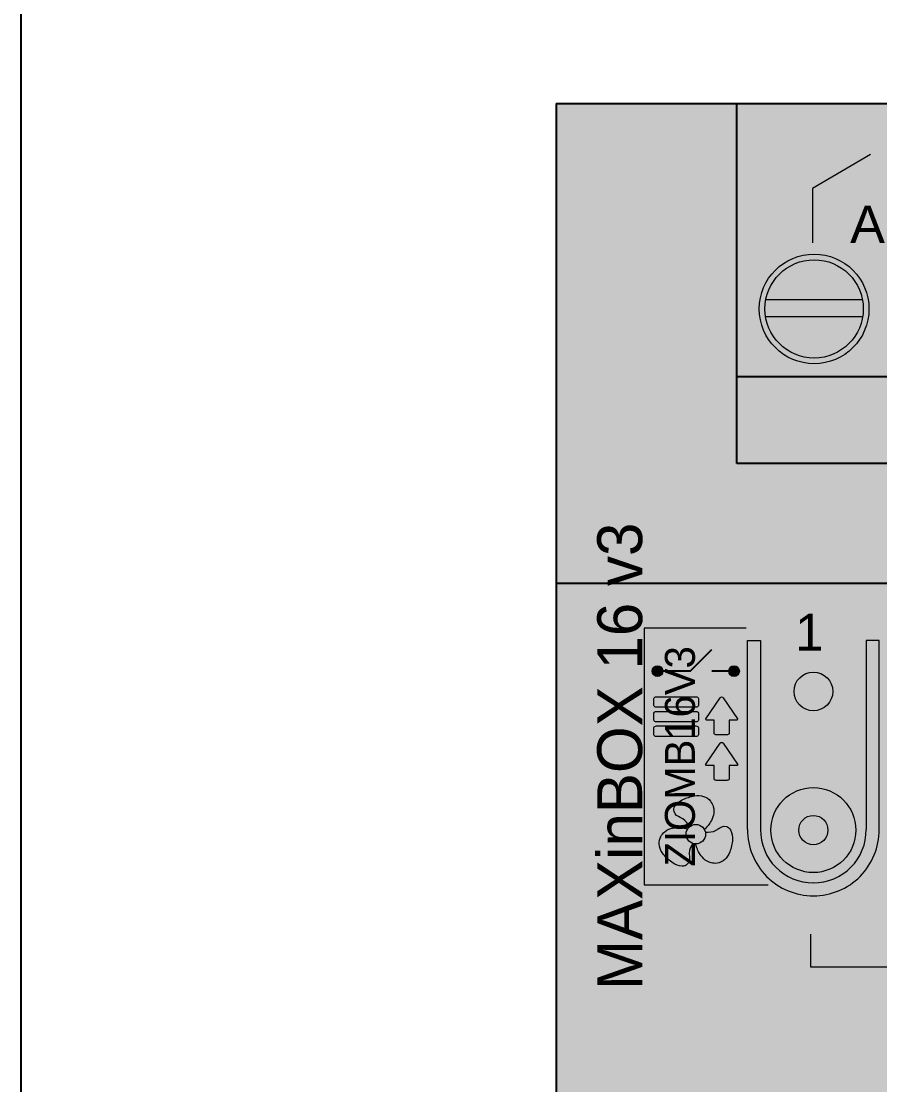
# Model space of a CAD drawing. Header units: millimetres. Extents: x 27500 to 33280, y -10980 to 420.
# Drawn here: x 27930 to 27970.11, y 189.14 to 238.85 of the extents above; entities that cross this region are included whole.
import ezdxf
from ezdxf.enums import TextEntityAlignment as Align

# ---------------------------------------------------------------- set-up
doc = ezdxf.new("R2010")
doc.units = ezdxf.units.MM
for name, color, linetype, true_color in [('SX_ZEN_BODY', 7, 'Continuous', 0xefefeb), ('SX_ZEN_KNX_BLACK', 7, 'Continuous', 0x2b2e31), ('SX_ZEN_TERMINALS', 7, 'Continuous', 0xc5c7cd)]:
    doc.layers.add(name, color=color, linetype=linetype, true_color=true_color)
doc.styles.get("Standard").update_dxf_attribs({"font": 'arial.ttf'})
doc.styles.add('SX_ZIOMB16V3_Arial', font='arial.ttf')
doc.styles.add('SX_ZIOMB16V3_Arial_Rounded', font='txt')

# ---------------------------------------------------------------- blocks, each defined once
blk = doc.blocks.new('SX_DYN_ZENNIO_G005')
at = {"true_color": 0x2f3236}
h = blk.add_hatch(color=250, dxfattribs=at)
h.dxf.hatch_style = 1
h.paths.add_polyline_path([(4.98, 18.474, 1), (4.48, 18.474, 1)])
h = blk.add_hatch(color=250, dxfattribs=at)
h.dxf.hatch_style = 1
h.paths.add_polyline_path([(8.554, 18.474, 1), (8.054, 18.474, 1)])
h = blk.add_hatch(color=250, dxfattribs=at)
h.dxf.hatch_style = 1
h.paths.add_polyline_path([(6.636, 17.195, 0.375871), (6.521, 17.276), (4.677, 17.276), (4.677, 17.276, 0.37542), (4.562, 17.195), (4.562, 16.863, 0.37542), (4.677, 16.783), (6.521, 16.783, 0.37542), (6.636, 16.863)])
h = blk.add_hatch(color=250, dxfattribs=at)
h.dxf.hatch_style = 1
h.paths.add_polyline_path([(8.509, 16.188), (8.079, 16.188), (8.079, 15.489), (7.725, 15.489), (7.37, 15.489), (7.37, 16.188), (6.94, 16.188), (7.725, 17.328)])
h = blk.add_hatch(color=250, dxfattribs=at)
h.dxf.hatch_style = 1
h.paths.add_polyline_path([(6.636, 16.512, 0.375871), (6.521, 16.593), (4.677, 16.593), (4.677, 16.593, 0.37542), (4.562, 16.513), (4.562, 16.18, 0.37542), (4.677, 16.1), (6.521, 16.1, 0.37542), (6.636, 16.18)])
h = blk.add_hatch(color=250, dxfattribs=at)
h.dxf.hatch_style = 1
h.paths.add_polyline_path([(6.636, 15.829, 0.375871), (6.521, 15.91), (4.677, 15.91), (4.677, 15.91, 0.37542), (4.562, 15.83), (4.562, 15.497, 0.37542), (4.677, 15.417), (6.521, 15.417, 0.37542), (6.636, 15.497)])
h = blk.add_hatch(color=250, dxfattribs=at)
h.dxf.hatch_style = 1
h.paths.add_polyline_path([(8.509, 14.062), (8.079, 14.062), (8.079, 13.364), (7.725, 13.364), (7.37, 13.364), (7.37, 14.062), (6.94, 14.062), (7.725, 15.202)])
h = blk.add_hatch(color=250, dxfattribs=at)
h.dxf.hatch_style = 1
edge = h.paths.add_edge_path()
edge.add_spline(control_points=[(5.003, 10.91), (4.937, 10.842), (4.881, 10.756), (4.848, 10.672)], knot_values=[7, 7, 7, 7, 8, 8, 8, 8], degree=3, periodic=0)
edge.add_spline(control_points=[(4.848, 10.672), (4.749, 10.423), (4.809, 10.143), (5.011, 9.905)], knot_values=[6, 6, 6, 6, 7, 7, 7, 7], degree=3, periodic=0)
edge.add_spline(control_points=[(5.011, 9.905), (5.13, 9.762), (5.278, 9.603), (5.454, 9.497)], knot_values=[5, 5, 5, 5, 6, 6, 6, 6], degree=3, periodic=0)
edge.add_spline(control_points=[(5.454, 9.497), (5.542, 9.444), (5.718, 9.354), (5.883, 9.354)], knot_values=[4, 4, 4, 4, 5, 5, 5, 5], degree=3, periodic=0)
edge.add_spline(control_points=[(5.883, 9.354), (5.979, 9.354), (6.058, 9.383), (6.119, 9.442)], knot_values=[3, 3, 3, 3, 4, 4, 4, 4], degree=3, periodic=0)
edge.add_spline(control_points=[(6.119, 9.442), (6.24, 9.56), (6.227, 9.704), (6.217, 9.832)], knot_values=[2, 2, 2, 2, 3, 3, 3, 3], degree=3, periodic=0)
edge.add_spline(control_points=[(6.217, 9.832), (6.212, 9.88), (6.209, 9.927), (6.211, 9.969)], knot_values=[1, 1, 1, 1, 2, 2, 2, 2], degree=3, periodic=0)
edge.add_spline(control_points=[(6.211, 9.969), (6.22, 10.116), (6.28, 10.278), (6.374, 10.419)], knot_values=[0, 0, 0, 0, 1, 1, 1, 1], degree=3, periodic=0)
edge.add_arc((6.517, 10.852), 0.455, -211.9959, -108.2832, ccw=False)
edge.add_spline(control_points=[(6.131, 11.093), (6.076, 11.108), (6.016, 11.123), (5.95, 11.136)], knot_values=[10, 10, 10, 10, 10.996755, 10.996755, 10.996755, 10.996755], degree=3, periodic=0)
edge.add_spline(control_points=[(5.95, 11.136), (5.861, 11.153), (5.771, 11.161), (5.684, 11.161)], knot_values=[9, 9, 9, 9, 10, 10, 10, 10], degree=3, periodic=0)
edge.add_spline(control_points=[(5.684, 11.161), (5.484, 11.161), (5.205, 11.118), (5.003, 10.91)], knot_values=[8, 8, 8, 8, 9, 9, 9, 9], degree=3, periodic=0)
at = {"layer": 'SX_ZEN_BODY', "true_color": 0xefefeb}
blk.add_hatch(color=7, dxfattribs=at).paths.add_polyline_path([(0, -22.43), (0, 22.57), (0, 45), (8.425, 45), (59.77, 45), (82.475, 45), (133.82, 45), (140, 45), (140, 22.57), (140, -22.43), (140, -45), (133.82, -45), (82.475, -45), (59.77, -45), (8.425, -45), (0, -45)])
at = {"layer": 'SX_ZEN_KNX_BLACK', "true_color": 0x1c1d1f}
for points in [[(12.845, 17.17), (12.65, 16.885), (12.365, 16.69), (12.01, 16.62), (11.66, 16.69), (11.37, 16.885), (11.175, 17.17), (11.105, 17.525), (11.175, 17.875), (11.37, 18.165), (11.66, 18.36), (12.01, 18.43), (12.365, 18.36), (12.65, 18.165), (12.845, 17.875), (12.92, 17.525)], [(4.64, 16.785), (4.605, 16.8), (4.58, 16.83), (4.56, 16.865), (4.56, 17.195), (4.58, 17.23), (4.605, 17.255), (4.64, 17.275), (4.675, 17.275), (6.52, 17.275), (6.56, 17.275), (6.595, 17.255), (6.62, 17.23), (6.635, 17.195), (6.635, 16.865), (6.62, 16.83), (6.595, 16.8), (6.56, 16.785), (6.52, 16.785), (4.675, 16.785)], [(7.745, 17.265), (7.765, 17.26), (7.78, 17.245), (7.79, 17.23), (8.47, 16.245), (8.475, 16.235), (8.475, 16.225), (8.47, 16.215), (8.465, 16.205), (8.46, 16.2), (8.45, 16.195), (8.44, 16.19), (8.43, 16.19), (8.08, 16.19), (8.08, 15.55), (8.055, 15.525), (8.03, 15.505), (8, 15.495), (7.965, 15.49), (7.725, 15.49), (7.485, 15.49), (7.45, 15.495), (7.42, 15.505), (7.39, 15.525), (7.37, 15.55), (7.37, 16.19), (7.015, 16.19), (7.005, 16.19), (7, 16.195), (6.99, 16.2), (6.985, 16.205), (6.98, 16.215), (6.975, 16.225), (6.975, 16.235), (6.98, 16.245), (7.655, 17.23), (7.67, 17.245), (7.685, 17.26), (7.705, 17.265), (7.725, 17.27)], [(4.64, 16.105), (4.605, 16.12), (4.58, 16.145), (4.56, 16.18), (4.56, 16.515), (4.58, 16.55), (4.605, 16.575), (4.64, 16.59), (4.675, 16.595), (6.52, 16.595), (6.56, 16.59), (6.595, 16.575), (6.62, 16.55), (6.635, 16.515), (6.635, 16.18), (6.62, 16.145), (6.595, 16.12), (6.56, 16.105), (6.52, 16.1), (4.675, 16.1)], [(4.64, 15.42), (4.605, 15.435), (4.58, 15.46), (4.56, 15.495), (4.56, 15.83), (4.58, 15.865), (4.605, 15.89), (4.64, 15.905), (4.675, 15.91), (6.52, 15.91), (6.56, 15.905), (6.595, 15.89), (6.62, 15.865), (6.635, 15.83), (6.635, 15.495), (6.62, 15.46), (6.595, 15.435), (6.56, 15.42), (6.52, 15.415), (4.675, 15.415)], [(7.745, 15.14), (7.765, 15.13), (7.78, 15.12), (7.79, 15.105), (8.47, 14.12), (8.475, 14.11), (8.475, 14.1), (8.47, 14.09), (8.465, 14.08), (8.46, 14.07), (8.45, 14.065), (8.44, 14.065), (8.43, 14.06), (8.08, 14.06), (8.08, 13.425), (8.055, 13.4), (8.03, 13.38), (8, 13.37), (7.965, 13.365), (7.725, 13.365), (7.485, 13.365), (7.45, 13.37), (7.42, 13.38), (7.39, 13.4), (7.37, 13.425), (7.37, 14.06), (7.015, 14.06), (7.005, 14.065), (7, 14.065), (6.99, 14.07), (6.985, 14.08), (6.98, 14.09), (6.975, 14.1), (6.975, 14.11), (6.98, 14.12), (7.655, 15.105), (7.67, 15.12), (7.685, 15.13), (7.705, 15.14), (7.725, 15.145)], [(12.64, 10.775), (12.49, 10.56), (12.275, 10.415), (12.01, 10.36), (11.745, 10.415), (11.525, 10.56), (11.38, 10.775), (11.325, 11.04), (11.38, 11.31), (11.525, 11.525), (11.745, 11.67), (12.01, 11.725), (12.275, 11.67), (12.49, 11.525), (12.64, 11.31), (12.69, 11.04)]]:
    blk.add_hatch(color=250, dxfattribs=at).paths.add_polyline_path(points)
h = blk.add_hatch(color=250, dxfattribs=at)
h.paths.add_polyline_path([(13.955, 10.64), (13.84, 10.27), (13.655, 9.93), (13.415, 9.635), (13.12, 9.395), (12.785, 9.21), (12.41, 9.095), (12.01, 9.055), (11.61, 9.095), (11.235, 9.21), (10.9, 9.395), (10.605, 9.635), (10.365, 9.93), (10.18, 10.27), (10.065, 10.64), (10.025, 11.04), (10.065, 11.44), (10.18, 11.815), (10.365, 12.15), (10.605, 12.445), (10.9, 12.69), (11.235, 12.87), (11.61, 12.99), (12.01, 13.03), (12.41, 12.99), (12.785, 12.87), (13.12, 12.69), (13.415, 12.445), (13.655, 12.15), (13.84, 11.815), (13.955, 11.44), (13.995, 11.04)])
h.paths.add_polyline_path([(12.64, 11.31), (12.49, 11.525), (12.275, 11.67), (12.01, 11.725), (11.745, 11.67), (11.525, 11.525), (11.38, 11.31), (11.325, 11.04), (11.38, 10.775), (11.525, 10.56), (11.745, 10.415), (12.01, 10.36), (12.275, 10.415), (12.49, 10.56), (12.64, 10.775), (12.69, 11.04)], flags=0)
at = {"layer": 'SX_ZEN_TERMINALS', "true_color": 0xc5c7cd}
for points in [[(8.425, 45), (8.425, 32.245), (8.425, 28.17), (59.77, 28.17), (59.77, 32.245), (59.77, 45), (82.475, 45), (82.475, 32.295), (82.475, 28.22), (133.82, 28.22), (133.82, 32.295), (133.82, 45), (140, 45), (140, 22.57), (0, 22.57), (0, 45)], [(9.785, 35.05), (9.75, 35.405), (9.795, 35.87), (9.93, 36.3), (10.145, 36.69), (10.425, 37.03), (10.765, 37.31), (11.155, 37.52), (11.585, 37.655), (12.045, 37.7), (12.51, 37.655), (12.94, 37.52), (13.33, 37.31), (13.67, 37.03), (13.95, 36.69), (14.16, 36.3), (14.295, 35.87), (14.297, 35.85), (14.34, 35.405), (14.305, 35.05)], [(14.305, 35.05), (14.295, 34.945), (14.16, 34.51), (13.95, 34.12), (13.67, 33.785), (13.33, 33.5), (12.94, 33.29), (12.51, 33.155), (12.045, 33.11), (11.585, 33.155), (11.155, 33.29), (10.765, 33.5), (10.425, 33.785), (10.145, 34.12), (9.93, 34.51), (9.795, 34.945), (9.785, 35.05)], [(8.425, 32.245), (59.77, 32.245), (59.77, 28.17), (8.425, 28.17)]]:
    blk.add_hatch(color=9, dxfattribs=at).paths.add_polyline_path(points)
h = blk.add_hatch(color=9, dxfattribs=at)
h.paths.add_polyline_path([(59.77, 45), (59.77, 32.245), (8.425, 32.245), (8.425, 45)])
h.paths.add_polyline_path([(14.555, 35.92), (14.405, 36.405), (14.17, 36.84), (13.86, 37.215), (13.48, 37.53), (13.045, 37.765), (12.565, 37.915), (12.045, 37.97), (11.53, 37.915), (11.05, 37.765), (10.615, 37.53), (10.235, 37.215), (9.92, 36.84), (9.685, 36.405), (9.535, 35.92), (9.485, 35.405), (9.535, 34.89), (9.685, 34.41), (9.92, 33.975), (10.235, 33.595), (10.615, 33.28), (11.05, 33.045), (11.53, 32.895), (12.045, 32.845), (12.565, 32.895), (13.045, 33.045), (13.48, 33.28), (13.86, 33.595), (14.17, 33.975), (14.405, 34.41), (14.555, 34.89), (14.61, 35.405)], flags=0)
h.paths.add_polyline_path([(20.905, 35.92), (20.755, 36.4), (20.52, 36.835), (20.21, 37.215), (19.83, 37.53), (19.395, 37.765), (18.915, 37.915), (18.395, 37.965), (17.88, 37.915), (17.4, 37.765), (16.965, 37.53), (16.585, 37.215), (16.27, 36.835), (16.035, 36.4), (15.885, 35.92), (15.835, 35.405), (15.885, 34.89), (16.035, 34.41), (16.27, 33.975), (16.585, 33.595), (16.965, 33.28), (17.4, 33.045), (17.88, 32.895), (18.395, 32.845), (18.915, 32.895), (19.395, 33.045), (19.83, 33.28), (20.21, 33.595), (20.52, 33.975), (20.755, 34.41), (20.905, 34.89), (20.96, 35.405)], flags=0)
h.paths.add_polyline_path([(27.255, 35.92), (27.105, 36.4), (26.87, 36.835), (26.56, 37.215), (26.18, 37.53), (25.745, 37.765), (25.265, 37.915), (24.745, 37.965), (24.23, 37.915), (23.75, 37.765), (23.315, 37.53), (22.935, 37.215), (22.62, 36.835), (22.385, 36.4), (22.235, 35.92), (22.185, 35.405), (22.235, 34.89), (22.385, 34.405), (22.62, 33.97), (22.935, 33.595), (23.315, 33.28), (23.75, 33.045), (24.23, 32.895), (24.745, 32.84), (25.265, 32.895), (25.745, 33.045), (26.18, 33.28), (26.56, 33.595), (26.87, 33.97), (27.105, 34.405), (27.255, 34.89), (27.31, 35.405)], flags=0)
h.paths.add_polyline_path([(33.605, 35.92), (33.455, 36.4), (33.22, 36.835), (32.91, 37.215), (32.53, 37.53), (32.095, 37.765), (31.615, 37.915), (31.095, 37.965), (30.58, 37.915), (30.1, 37.765), (29.665, 37.53), (29.285, 37.215), (28.97, 36.835), (28.735, 36.4), (28.585, 35.92), (28.535, 35.405), (28.585, 34.885), (28.735, 34.405), (28.97, 33.97), (29.285, 33.59), (29.665, 33.28), (30.1, 33.045), (30.58, 32.895), (31.095, 32.84), (31.615, 32.895), (32.095, 33.045), (32.53, 33.28), (32.91, 33.59), (33.22, 33.97), (33.455, 34.405), (33.605, 34.885), (33.66, 35.405)], flags=0)
h.paths.add_polyline_path([(58.995, 35.92), (58.845, 36.405), (58.61, 36.84), (58.295, 37.215), (57.915, 37.53), (57.48, 37.765), (57, 37.915), (56.485, 37.97), (55.97, 37.915), (55.485, 37.765), (55.05, 37.53), (54.675, 37.215), (54.36, 36.84), (54.125, 36.405), (53.975, 35.92), (53.92, 35.405), (53.975, 34.89), (54.125, 34.41), (54.36, 33.975), (54.675, 33.595), (55.05, 33.28), (55.485, 33.045), (55.97, 32.895), (56.485, 32.845), (57, 32.895), (57.48, 33.045), (57.915, 33.28), (58.295, 33.595), (58.61, 33.975), (58.845, 34.41), (58.995, 34.89), (59.045, 35.405)], flags=0)
h.paths.add_polyline_path([(52.645, 35.92), (52.495, 36.4), (52.26, 36.835), (51.945, 37.215), (51.565, 37.53), (51.13, 37.765), (50.65, 37.915), (50.135, 37.965), (49.62, 37.915), (49.135, 37.765), (48.7, 37.53), (48.325, 37.215), (48.01, 36.835), (47.775, 36.4), (47.625, 35.92), (47.57, 35.405), (47.625, 34.89), (47.775, 34.41), (48.01, 33.975), (48.325, 33.595), (48.7, 33.28), (49.135, 33.045), (49.62, 32.895), (50.135, 32.845), (50.65, 32.895), (51.13, 33.045), (51.565, 33.28), (51.945, 33.595), (52.26, 33.975), (52.495, 34.41), (52.645, 34.89), (52.695, 35.405)], flags=0)
h.paths.add_polyline_path([(46.295, 35.92), (46.145, 36.4), (45.91, 36.835), (45.595, 37.215), (45.215, 37.53), (44.78, 37.765), (44.3, 37.915), (43.785, 37.965), (43.27, 37.915), (42.785, 37.765), (42.35, 37.53), (41.975, 37.215), (41.66, 36.835), (41.425, 36.4), (41.275, 35.92), (41.22, 35.405), (41.275, 34.89), (41.425, 34.405), (41.66, 33.97), (41.975, 33.595), (42.35, 33.28), (42.785, 33.045), (43.27, 32.895), (43.785, 32.84), (44.3, 32.895), (44.78, 33.045), (45.215, 33.28), (45.595, 33.595), (45.91, 33.97), (46.145, 34.405), (46.295, 34.89), (46.345, 35.405)], flags=0)
h.paths.add_polyline_path([(39.945, 35.92), (39.795, 36.4), (39.56, 36.835), (39.245, 37.215), (38.865, 37.53), (38.43, 37.765), (37.95, 37.915), (37.435, 37.965), (36.92, 37.915), (36.435, 37.765), (36, 37.53), (35.625, 37.215), (35.31, 36.835), (35.075, 36.4), (34.925, 35.92), (34.87, 35.405), (34.925, 34.885), (35.075, 34.405), (35.31, 33.97), (35.625, 33.59), (36, 33.28), (36.435, 33.045), (36.92, 32.895), (37.435, 32.84), (37.95, 32.895), (38.43, 33.045), (38.865, 33.28), (39.245, 33.59), (39.56, 33.97), (39.795, 34.405), (39.945, 34.885), (39.995, 35.405)], flags=0)
h.paths.add_polyline_path([(17.4, 42.895), (16.49, 41.315), (18.315, 41.315)], flags=0)
h.paths.add_polyline_path([(24.665, 42.895), (25.575, 41.315), (26.485, 42.895)], flags=0)
h.paths.add_polyline_path([(42.79, 42.895), (41.88, 41.315), (43.7, 41.315)], flags=0)
h.paths.add_polyline_path([(50.05, 42.895), (50.965, 41.315), (51.875, 42.895)], flags=0)
h = blk.add_hatch(color=9, dxfattribs=at)
h.paths.add_polyline_path([(14.555, 34.89), (14.405, 34.41), (14.17, 33.975), (13.86, 33.595), (13.48, 33.28), (13.045, 33.045), (12.565, 32.895), (12.045, 32.845), (11.53, 32.895), (11.05, 33.045), (10.615, 33.28), (10.235, 33.595), (9.92, 33.975), (9.685, 34.41), (9.535, 34.89), (9.485, 35.405), (9.535, 35.92), (9.685, 36.405), (9.92, 36.84), (10.235, 37.215), (10.615, 37.53), (11.05, 37.765), (11.53, 37.915), (12.045, 37.97), (12.565, 37.915), (13.045, 37.765), (13.48, 37.53), (13.86, 37.215), (14.17, 36.84), (14.405, 36.405), (14.555, 35.92), (14.61, 35.405)])
h.paths.add_polyline_path([(14.34, 35.405), (14.297, 35.85), (14.295, 35.87), (14.16, 36.3), (13.95, 36.69), (13.67, 37.03), (13.33, 37.31), (12.94, 37.52), (12.51, 37.655), (12.045, 37.7), (11.585, 37.655), (11.155, 37.52), (10.765, 37.31), (10.425, 37.03), (10.145, 36.69), (9.93, 36.3), (9.795, 35.87), (9.75, 35.405), (9.785, 35.05), (9.795, 34.945), (9.93, 34.51), (10.145, 34.12), (10.425, 33.785), (10.765, 33.5), (11.155, 33.29), (11.585, 33.155), (12.045, 33.11), (12.51, 33.155), (12.94, 33.29), (13.33, 33.5), (13.67, 33.785), (13.95, 34.12), (14.16, 34.51), (14.295, 34.945), (14.305, 35.05)], flags=0)
at = {"color": 250, "true_color": 0x2f3236}
for p, q in [((0, 45), (140, 45)), ((0, 45), (0, -45)), ((8.427, 28.172), (8.427, 45)), ((8.427, 32.245), (59.769, 32.245)), ((59.769, 28.172), (8.427, 28.172)), ((140, 22.571), (0, 22.571))]:
    blk.add_line(p, q, dxfattribs=at)
at = {"color": 250, "lineweight": 5, "true_color": 0x2f3236}
for p, q in [((11.893, 4.635), (11.893, 6.177)), ((26.483, 4.635), (11.893, 4.635))]:
    blk.add_line(p, q, dxfattribs=at)
for points in [[(14.678, 42.625), (11.962, 41.027)], [(11.962, 41.027), (11.962, 38.488)], [(8.878, 20.484), (4.104, 20.484), (4.104, 8.482), (9.895, 8.482)], [(6.221, 11.199), (6.221, 11.199)], [(6.973, 10.943), (6.973, 10.943)]]:
    blk.add_lwpolyline(points, dxfattribs=at)
at = {"color": 250, "lineweight": 9, "true_color": 0x2f3236}
for points in [[(9.795, 35.852), (14.298, 35.852)], [(9.778, 35.052), (14.315, 35.052)], [(8.936, 11.064), (8.936, 19.908), (9.54, 19.908), (9.54, 11.064)], [(15.083, 11.064), (15.083, 19.908), (14.479, 19.908), (14.479, 11.064)]]:
    blk.add_lwpolyline(points, dxfattribs=at)
at = {"color": 250, "true_color": 0x2f3236}
for points in [[(7.251, 19.475), (6.258, 18.474), (4.98, 18.474)], [(8.054, 18.474), (7.267, 18.474)]]:
    blk.add_lwpolyline(points, dxfattribs=at)
at = {"color": 250, "lineweight": 5, "true_color": 0x2f3236}
for points in [[(4.677, 16.783), (4.677, 16.783, -0.37542), (4.562, 16.863), (4.562, 17.195), (4.562, 17.195, -0.37542), (4.677, 17.276), (4.677, 17.276), (6.521, 17.276, -0.37542), (6.636, 17.195), (6.636, 17.195), (6.636, 16.863, -0.37542), (6.521, 16.783), (4.677, 16.783)], [(7.725, 17.268, -0.25937), (7.792, 17.23), (8.471, 16.244, -0.525434), (8.432, 16.188), (8.079, 16.188), (8.079, 15.549, -0.249623), (7.966, 15.489), (7.725, 15.489), (7.483, 15.489, -0.249623), (7.37, 15.549), (7.37, 16.188), (7.017, 16.188, -0.525434), (6.978, 16.244), (7.657, 17.23, -0.25937), (7.725, 17.268)], [(4.677, 16.1), (4.677, 16.1, -0.37542), (4.562, 16.18), (4.562, 16.513), (4.562, 16.513, -0.37542), (4.677, 16.593), (4.677, 16.593), (6.521, 16.593, -0.37542), (6.636, 16.513), (6.636, 16.513), (6.636, 16.18, -0.37542), (6.521, 16.1), (4.677, 16.1)], [(4.677, 15.417), (4.677, 15.417, -0.37542), (4.562, 15.497), (4.562, 15.83), (4.562, 15.83, -0.37542), (4.677, 15.91), (4.677, 15.91), (6.521, 15.91, -0.37542), (6.636, 15.83), (6.636, 15.83), (6.636, 15.497, -0.37542), (6.521, 15.417), (4.677, 15.417)], [(7.725, 15.143, -0.25937), (7.792, 15.104), (8.471, 14.118, -0.525434), (8.432, 14.062), (8.079, 14.062), (8.079, 13.424, -0.249623), (7.966, 13.364), (7.725, 13.364), (7.483, 13.364, -0.249623), (7.37, 13.424), (7.37, 14.062), (7.017, 14.062, -0.525434), (6.978, 14.118), (7.657, 15.104, -0.25937), (7.725, 15.143)]]:
    blk.add_lwpolyline(points, format="xyb", dxfattribs=at)
at = {"color": 250, "lineweight": 9, "true_color": 0x2f3236}
for centre, radius in [((12.046, 35.406), 2.562), ((12.046, 35.406), 2.296), ((12.012, 17.524), 0.906), ((12.009, 11.042), 1.986), ((12.009, 11.042), 0.683)]:
    blk.add_circle(centre, radius, dxfattribs=at)
at = {"color": 250, "lineweight": 5, "true_color": 0x2f3236}
for centre, radius in [((4.73, 18.474), 0.25), ((8.304, 18.474), 0.25), ((6.517, 10.852), 0.455)]:
    blk.add_circle(centre, radius, dxfattribs=at)
at = {"color": 250, "lineweight": 9, "true_color": 0x2f3236}
for centre, radius, start, end in [((12.009, 11.042), 3.074, 179.5912, 269.9533), ((12.01, 11.042), 2.47, 179.4912, 269.9287), ((12.009, 11.042), 2.47, 270.0713, 0.5088), ((12.009, 11.042), 3.074, 270.0467, 0.4088)]:
    blk.add_arc(centre, radius, start, end, dxfattribs=at)
at = {"color": 250, "lineweight": 5, "true_color": 0x2f3236}
for points, knots in [([(6.221, 11.198), (6.221, 11.198), (6.221, 11.199), (6.221, 11.199), (6.146, 11.353), (6.035, 11.485), (5.912, 11.566), (5.876, 11.589), (5.834, 11.609), (5.791, 11.629), (5.675, 11.684), (5.542, 11.745), (5.503, 11.909), (5.481, 11.991), (5.496, 12.074), (5.542, 12.157), (5.626, 12.301), (5.791, 12.407), (5.883, 12.458), (6.062, 12.557), (6.274, 12.605), (6.457, 12.638), (6.764, 12.694), (7.037, 12.605), (7.203, 12.396), (7.258, 12.325), (7.305, 12.233), (7.331, 12.142), (7.41, 11.863), (7.308, 11.599), (7.208, 11.427), (7.164, 11.35), (7.112, 11.278), (7.053, 11.209), (7.008, 11.158), (6.967, 11.113), (6.925, 11.073), (6.924, 11.072), (6.923, 11.071), (6.922, 11.07), (6.921, 11.069), (6.92, 11.068), (6.918, 11.067)], [-0.003391, -0.003391, -0.003391, -0.003391, 0, 0, 0, 1, 1, 1, 2, 2, 2, 3, 3, 3, 4, 4, 4, 5, 5, 5, 6, 6, 6, 7, 7, 7, 8, 8, 8, 9, 9, 9, 10, 10, 10, 11, 11, 11, 11.025687, 11.025687, 11.025687, 11.052417, 11.052417, 11.052417, 11.052417]), ([(6.374, 10.419), (6.374, 10.419), (6.374, 10.419), (6.374, 10.419), (6.28, 10.278), (6.22, 10.116), (6.211, 9.969), (6.209, 9.927), (6.212, 9.88), (6.217, 9.832), (6.227, 9.704), (6.24, 9.56), (6.119, 9.442), (6.058, 9.383), (5.979, 9.354), (5.883, 9.354), (5.718, 9.354), (5.542, 9.444), (5.454, 9.497), (5.278, 9.603), (5.13, 9.762), (5.011, 9.905), (4.809, 10.143), (4.749, 10.423), (4.848, 10.672), (4.881, 10.756), (4.937, 10.842), (5.003, 10.91), (5.205, 11.118), (5.484, 11.161), (5.684, 11.161), (5.771, 11.161), (5.861, 11.153), (5.95, 11.136), (6.016, 11.123), (6.076, 11.108), (6.131, 11.093)], [-0.000042, -0.000042, -0.000042, -0.000042, 0, 0, 0, 1, 1, 1, 2, 2, 2, 3, 3, 3, 4, 4, 4, 5, 5, 5, 6, 6, 6, 7, 7, 7, 8, 8, 8, 9, 9, 9, 10, 10, 10, 10.996755, 10.996755, 10.996755, 10.996755]), ([(6.963, 10.944), (6.966, 10.944), (6.97, 10.943), (6.973, 10.943), (7.143, 10.931), (7.314, 10.961), (7.444, 11.026), (7.483, 11.046), (7.521, 11.072), (7.561, 11.101), (7.666, 11.173), (7.785, 11.256), (7.947, 11.209), (8.029, 11.187), (8.093, 11.133), (8.141, 11.05), (8.224, 10.907), (8.233, 10.711), (8.232, 10.606), (8.228, 10.401), (8.163, 10.194), (8.101, 10.018), (7.995, 9.725), (7.782, 9.532), (7.519, 9.494), (7.429, 9.48), (7.325, 9.487), (7.234, 9.51), (6.954, 9.581), (6.776, 9.801), (6.676, 9.973), (6.633, 10.05), (6.596, 10.132), (6.565, 10.218), (6.543, 10.281), (6.525, 10.34), (6.512, 10.396)], [-0.019894, -0.019894, -0.019894, -0.019894, 0, 0, 0, 1, 1, 1, 2, 2, 2, 3, 3, 3, 4, 4, 4, 5, 5, 5, 6, 6, 6, 7, 7, 7, 8, 8, 8, 9, 9, 9, 10, 10, 10, 11, 11, 11, 11])]:
    blk.add_open_spline(points, degree=3, knots=knots, dxfattribs=at)
at = {"color": 250, "true_color": 0x2f3236, "attachment_point": 5, "style": 'SX_ZIOMB16V3_Arial'}
for s, insert, char_height in [('\\fArial|b0|i0|c0|p34;\\W1;A1', (15.221, 39.359), 1.75), ('\\pxqc;{\\fArial|b0|i0|c0|p34;1}', (11.823, 20.294), 1.71456)]:
    blk.add_mtext(s, dxfattribs=dict(at, insert=insert, char_height=char_height))
at = {"color": 250, "true_color": 0x2f3236, "attachment_point": 1, "rotation": 90, "style": 'SX_ZIOMB16V3_Arial_Rounded'}
for s, insert, char_height in [('\\pxqc;MAXinBOX 16 v3', (1.912, 0), 2.1), ('\\pxqc;ZIOMB16V3', (5.074, 0), 1.4)]:
    blk.add_mtext_dynamic_manual_height_columns(s, width=28.97902, gutter_width=12.5, heights=[0], dxfattribs=dict(at, insert=insert, char_height=char_height))
blk = doc.blocks.new('*U461')
blk.add_blockref('SX_DYN_ZENNIO_G005', (0, 0))
at = {"color": 5, "flags": 1}
for tag, p in [('UFH_ACTUATOR_1', (26.299, 47.198)), ('UFH_ACTUATOR_2', (32.649, 47.198)), ('UFH_ACTUATOR_3', (39.025, 47.198)), ('UFH_ACTUATOR_4', (45.375, 47.198)), ('UFH_ACTUATOR_5', (51.7, 47.198)), ('UFH_ACTUATOR_6', (58.05, 47.198)), ('UFH_ACTUATOR_7', (64.425, 47.198)), ('UFH_ACTUATOR_8', (70.775, 47.198)), ('DALI_OUTPUT', (70.675, 46.478)), ('OUTPUT_10', (158.513, 47.837)), ('OUTPUT_11', (164.858, 47.837)), ('OUTPUT_12', (183.901, 47.837)), ('OUTPUT_1', (14.691, 47.837)), ('OUTPUT_2', (33.734, 47.837)), ('OUTPUT_3', (40.079, 47.837)), ('OUTPUT_4', (59.122, 47.837)), ('OUTPUT_5', (79.31, 47.837)), ('OUTPUT_6', (98.353, 47.837)), ('OUTPUT_7', (104.698, 47.837)), ('OUTPUT_8', (123.74, 47.837)), ('OUTPUT_9', (139.47, 47.837))]:
    blk.add_attdef(tag, p, '', height=2.5, rotation=90, dxfattribs=at)
at = {"color": 3, "flags": 1}
for tag, p in [('REFERENCE', (40.498, 35.586)), ('PHYSICAL_ADD.', (40.85, 32.03)), ('PHYSICAL.ADD.', (62.279, 28.377))]:
    blk.add_attdef(tag, text='', height=2.5, dxfattribs=at).set_placement(p, align=Align.CENTER)
at = {"flags": 1}
for tag in ['WIDTH_MM', 'SOURCE_BLOCK', 'MODEL', 'HEIGHT_MM']:
    blk.add_attdef(tag, (0, 0), '', height=1, dxfattribs=at)
at = {"color": 5, "flags": 1}
for tag, p in [('OUTPUT_13', (13.614, -47.997)), ('OUTPUT_14', (32.657, -47.997)), ('OUTPUT_15', (39.002, -47.997)), ('OUTPUT_16', (58.045, -47.997)), ('OUTPUT_17', (79.31, -48.045)), ('OUTPUT_18', (98.353, -48.045)), ('OUTPUT_19', (104.698, -48.045)), ('OUTPUT_20', (123.74, -48.045)), ('OUTPUT_21', (139.47, -48.045)), ('OUTPUT_22', (158.513, -48.045)), ('OUTPUT_23', (164.858, -48.045)), ('OUTPUT_24', (183.901, -48.045))]:
    blk.add_attdef(tag, text='', height=2.5, rotation=90, dxfattribs=at).set_placement(p, align=Align.RIGHT)

msp = doc.modelspace()

# ---------------------------------------------------------------- linework, layer by layer
at = {"color": 8}
msp.add_lwpolyline([(27930, 300), (28340, 300), (28340, 40), (27930, 40)], close=True, dxfattribs=at)

# ---------------------------------------------------------------- block references
msp.add_blockref('*U461', (27955, 190))

doc.saveas('drawing.dxf')
